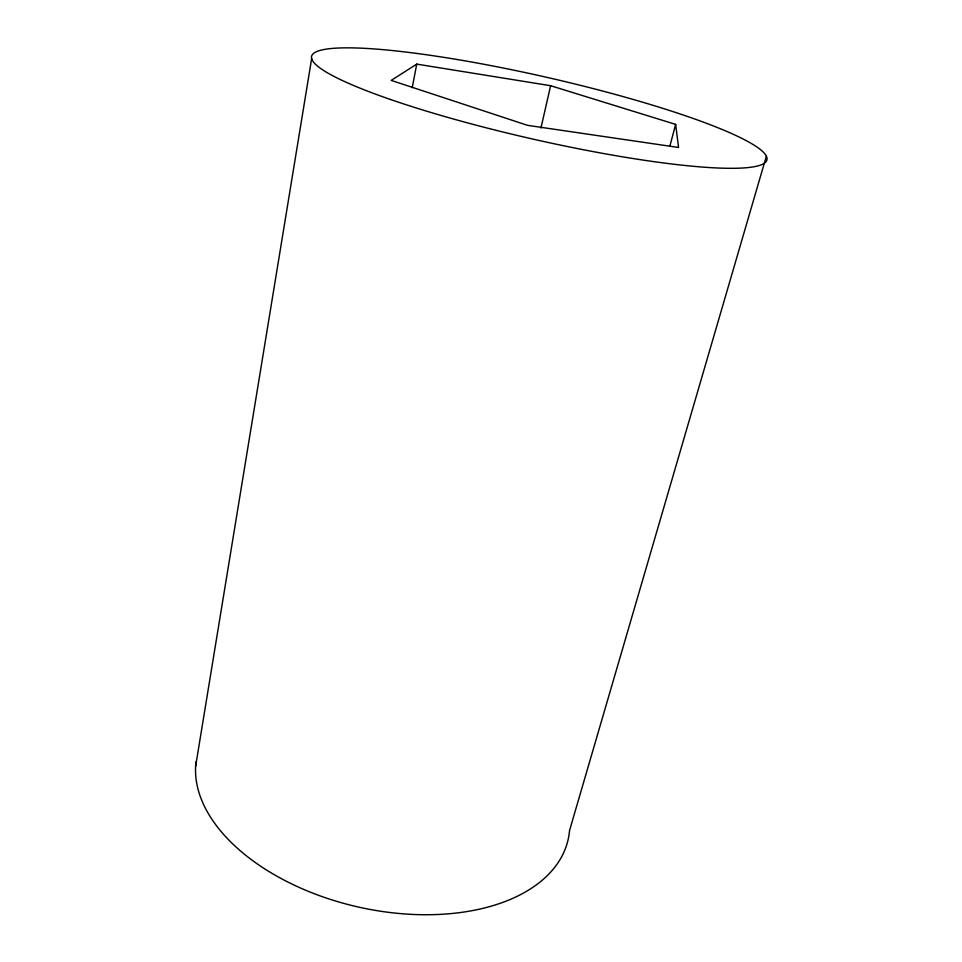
<?xml version="1.0" encoding="UTF-8"?>
<svg xmlns="http://www.w3.org/2000/svg" width="962" height="962" viewBox="0 0 962 962"><rect width="100%" height="100%" fill="white"/><g stroke="black" fill="none" stroke-linecap="round" stroke-linejoin="round"><path stroke-width="1.44" d="M195.623 766.233L311.64 58.658M412.217 87.722L416.75 64.117L550.625 85.714L675.637 124.387L678.559 147.475L527.585 125.349L391.197 80.387L416.75 64.117M540.933 128.042L550.625 85.714M669.889 146.08L675.637 124.387M766.377 156.157L569.54 830.543A190.211 112.301 12.8 0 1 370.791 909.583A190.211 112.301 12.8 0 1 196.032 761.772M390.5 99.495A233.501 31.65 12.8 0 0 763.058 163.997A233.501 31.65 12.8 0 0 464.225 60.726A233.501 31.65 12.8 0 0 390.5 99.495"/></g></svg>
